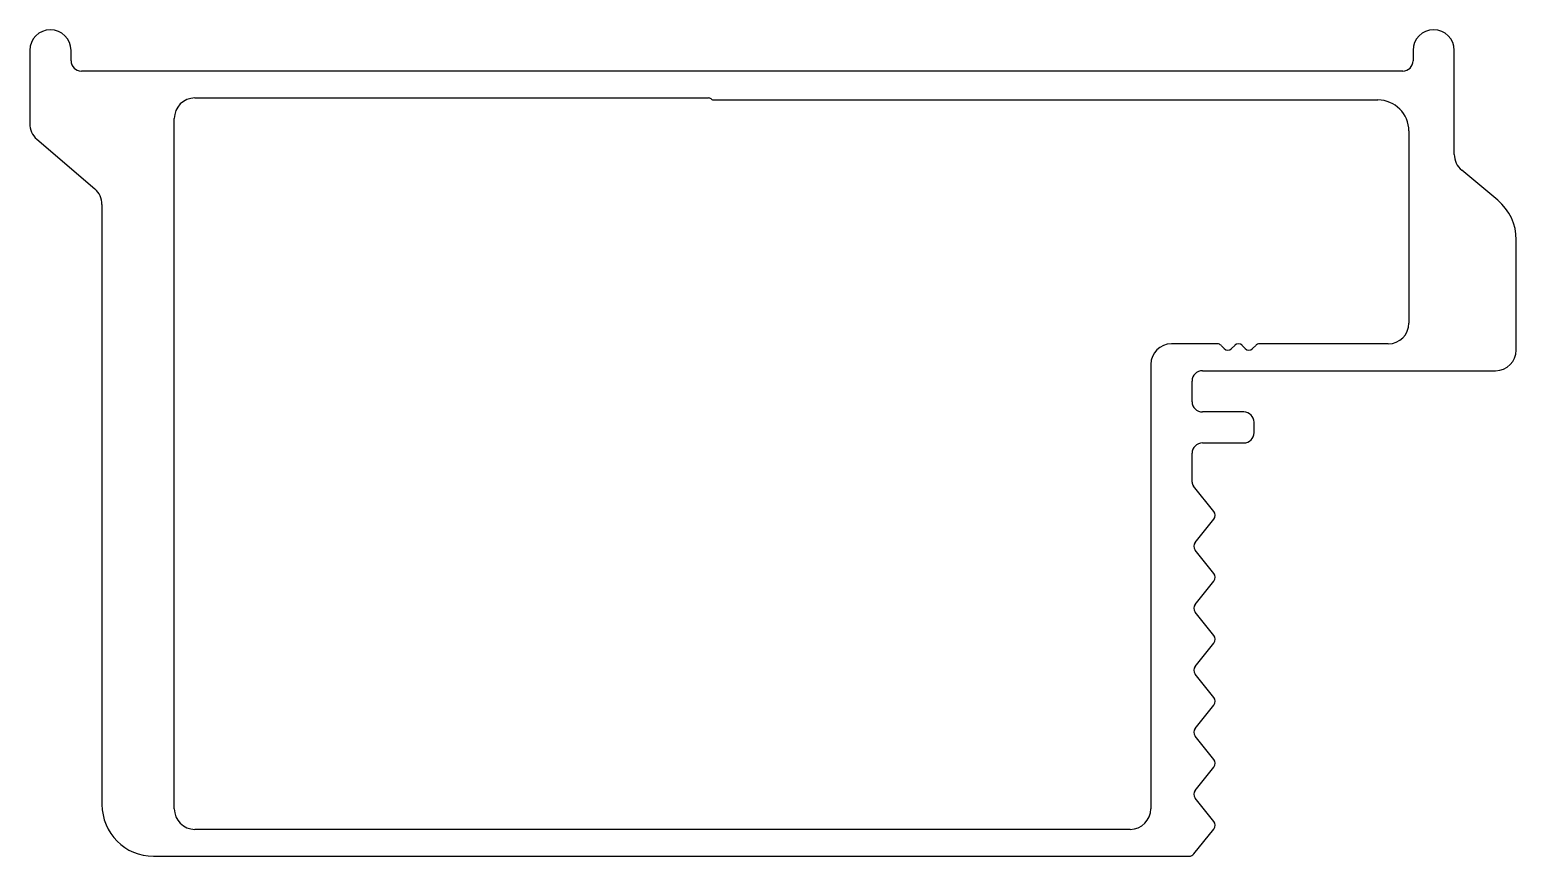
# Model space of a CAD drawing. Extents: x 1182.8 to 1254.8, y 896 to 936.
import ezdxf

# ---------------------------------------------------------------- set-up
doc = ezdxf.new("R2010")
doc.units = 0
doc.layers.add('GRUBA', color=10, linetype='CONTINUOUS')

msp = doc.modelspace()

# ---------------------------------------------------------------- linework, layer by layer
at = {"layer": 'GRUBA', "color": 0}
for p, q in [((1182.81, 934.985), (1182.81, 931.445)), ((1184.81, 934.485), (1184.81, 934.985)), ((1249.81, 934.985), (1249.81, 934.485)), ((1251.81, 929.953), (1251.81, 934.985)), ((1249.31, 933.985), (1185.31, 933.985)), ((1190.81, 932.685), (1215.678, 932.685)), ((1215.943, 932.585), (1248.11, 932.585)), ((1189.81, 898.285), (1189.81, 931.685)), ((1249.61, 931.085), (1249.61, 921.785)), ((1183.16, 930.685), (1185.961, 928.284)), ((1253.911, 927.734), (1252.17, 929.185)), ((1186.31, 927.525), (1186.31, 898.485)), ((1254.81, 920.485), (1254.81, 925.814)), ((1240.335, 920.785), (1238.11, 920.785)), ((1240.667, 920.556), (1240.511, 920.711)), ((1241.176, 920.711), (1241.021, 920.556)), ((1241.685, 920.556), (1241.53, 920.711)), ((1242.194, 920.711), (1242.039, 920.556)), ((1248.61, 920.785), (1242.371, 920.785)), ((1237.11, 919.785), (1237.11, 898.285)), ((1239.61, 919.485), (1253.81, 919.485)), ((1239.11, 917.985), (1239.11, 918.985)), ((1241.61, 917.485), (1239.61, 917.485)), ((1242.11, 916.485), (1242.11, 916.985)), ((1239.61, 915.985), (1241.61, 915.985)), ((1239.11, 914.09), (1239.11, 915.485)), ((1240.16, 912.672), (1239.176, 913.903)), ((1239.26, 911.172), (1240.16, 912.297)), ((1240.16, 909.672), (1239.26, 910.797)), ((1239.26, 908.172), (1240.16, 909.297)), ((1240.16, 906.672), (1239.26, 907.797)), ((1239.26, 905.172), (1240.16, 906.297)), ((1240.16, 903.672), (1239.26, 904.797)), ((1239.26, 902.172), (1240.16, 903.297)), ((1240.16, 900.672), (1239.26, 901.797)), ((1239.26, 899.172), (1240.16, 900.297)), ((1240.16, 897.672), (1239.26, 898.797)), ((1236.11, 897.285), (1190.81, 897.285)), ((1239.2, 896.097), (1240.16, 897.297)), ((1188.81, 895.985), (1238.966, 895.985))]:
    msp.add_line(p, q, dxfattribs=at)
for centre, radius, start, end in [((1183.81, 934.985), 1, 90, 180), ((1183.81, 934.985), 1, 0, 90), ((1250.81, 934.985), 1, 90, 180), ((1250.81, 934.985), 1, 0, 90), ((1185.31, 934.485), 0.5, 180, 270), ((1249.31, 934.485), 0.5, 270, 0), ((1190.81, 931.685), 1, 90, 180), ((1215.678, 932.485), 0.2, 48.59038, 90), ((1215.943, 932.785), 0.2, 228.59038, 270), ((1248.11, 931.085), 1.5, 0, 90), ((1183.81, 931.445), 1, 180, 229.39871), ((1252.81, 929.953), 1, 180, 230.19443), ((1185.31, 927.525), 1, 360, 49.39871), ((1252.31, 925.814), 2.5, 0, 50.19443), ((1248.61, 921.785), 1, 270, 0), ((1238.11, 919.785), 1, 90, 180), ((1240.335, 920.535), 0.25, 45, 90), ((1240.844, 920.733), 0.25, 225, 315), ((1241.353, 920.535), 0.25, 45, 135), ((1241.862, 920.733), 0.25, 225, 315), ((1242.371, 920.535), 0.25, 90, 135), ((1253.81, 920.485), 1, 270, 0), ((1239.61, 918.985), 0.5, 90, 180), ((1239.61, 917.985), 0.5, 180, 270), ((1241.61, 916.985), 0.5, 0, 90), ((1239.61, 915.485), 0.5, 90, 180), ((1241.61, 916.485), 0.5, 270, 0), ((1239.41, 914.09), 0.3, 180, 218.65981), ((1239.926, 912.485), 0.3, 321.34019, 38.65981), ((1239.495, 910.985), 0.3, 141.34019, 218.65981), ((1239.926, 909.485), 0.3, 321.34019, 38.65981), ((1239.495, 907.985), 0.3, 141.34019, 218.65981), ((1239.926, 906.485), 0.3, 321.34019, 38.65981), ((1239.495, 904.985), 0.3, 141.34019, 218.65981), ((1239.926, 903.485), 0.3, 321.34019, 38.65981), ((1239.495, 901.985), 0.3, 141.34019, 218.65981), ((1239.926, 900.485), 0.3, 321.34019, 38.65981), ((1239.495, 898.985), 0.3, 141.34019, 218.65981), ((1188.81, 898.485), 2.5, 180, 270), ((1190.81, 898.285), 1, 180, 270), ((1236.11, 898.285), 1, 270, 0), ((1239.926, 897.485), 0.3, 321.34019, 38.65981), ((1238.966, 896.285), 0.3, 270, 321.34019)]:
    msp.add_arc(centre, radius, start, end, dxfattribs=at)

doc.saveas('drawing.dxf')
